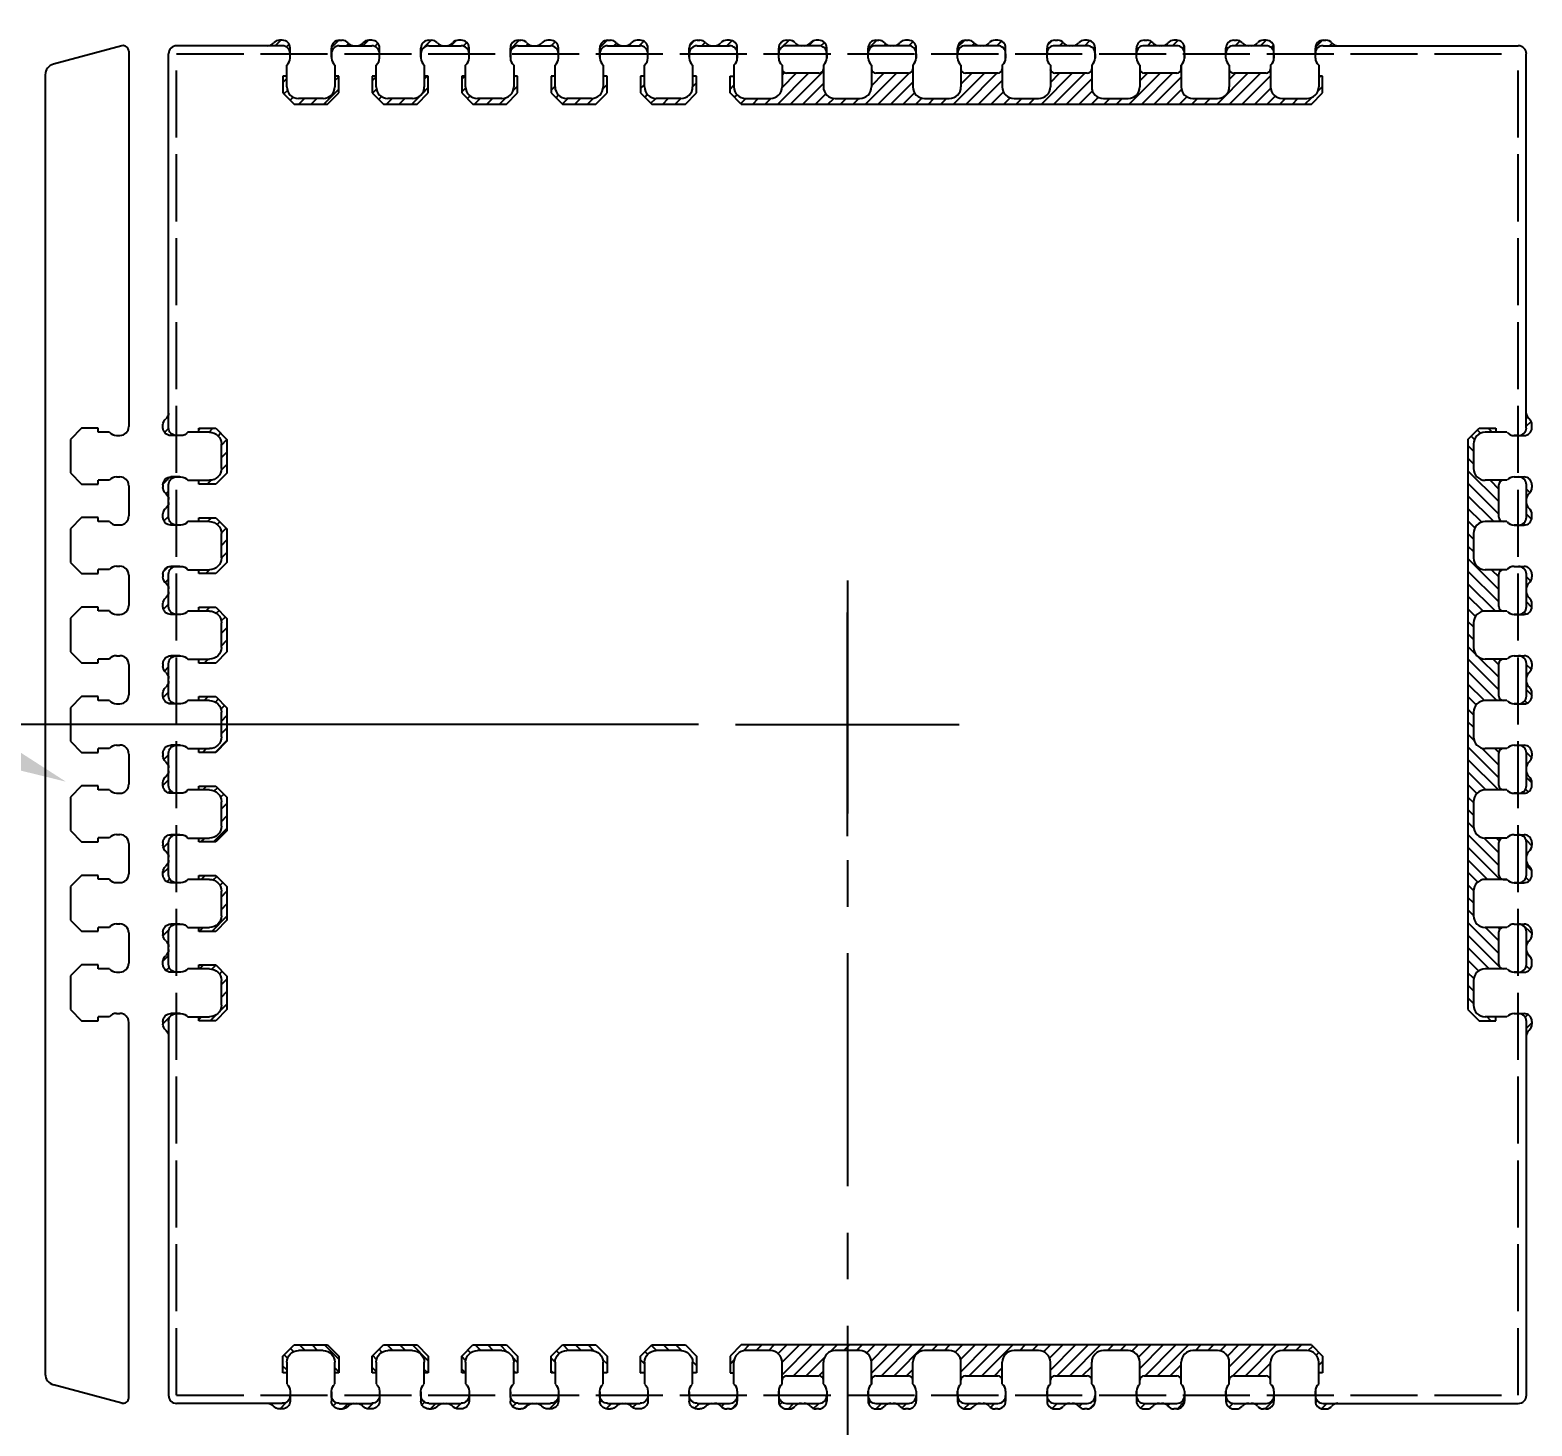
# Model space of a CAD drawing. Extents: x 398 to 764, y 536 to 780.
# Drawn here: x 620.15 to 660.45, y 575.88 to 613.35 of the extents above; entities that cross this region are included whole.
import ezdxf

# ---------------------------------------------------------------- set-up
doc = ezdxf.new("R2010")
doc.units = 0
doc.linetypes.add('AM_ISO02W050', pattern=[7.5, 6, -1.5])
doc.linetypes.add('AXES', pattern=[2, 1.25, -0.25, 0.25, -0.25])
doc.layers.add('AXIS', color=4, linetype='AXES', lineweight=25)
doc.layers.add('DIMENSIONS', color=3, linetype='Continuous', lineweight=25)
for name, color, linetype in [('bottom etching', 64, 'Continuous'), ('bottom leadframe', 7, 'Continuous'), ('leadframe', 7, 'Continuous'), ('Outline', 6, 'AM_ISO02W050'), ('top leadframe', 5, 'Continuous')]:
    doc.layers.add(name, color=color, linetype=linetype)
doc.styles.get("Standard").update_dxf_attribs({"font": 'ISOCP.SHX', "bigfont": 'bigfont.shx'})
doc.dimstyles.new('ST standard$0', dxfattribs={"dimtxt": 2.5, "dimasz": 2, "dimexe": 1, "dimexo": 1, "dimgap": 1, "dimtad": 1, "dimdec": 3, "dimdsep": 46, "dimtxsty": 'STANDARD', "dimcen": 0, "dimclrd": 3, "dimclre": 3, "dimclrt": 1, "dimadec": 0, "dimazin": 2, "dimtol": 1, "dimtp": 0.1, "dimtm": 0.1, "dimtfac": 0.8, "dimtdec": 3, "dimtmove": 0, "dimatfit": 3, "dimfxl": 1, "dimtolj": 2, "dimlwd": -1, "dimlwe": -1, "dimarcsym": 1})
pattern_1 = [(45, (31.19803, -19.82155), (-0.0561266, 0.0561266), [])]
pattern_2 = [(0, (33.5826, -10.5325), (0, 6.985), [5.08, -1.905]), (90, (33.5826, -10.5325), (-6.985, 4e-16), [5.08, -1.905])]
pattern_3 = [(45, (33.58265, -10.53248), (-0.0561266, 0.0561266), [])]
pattern_4 = [(45, (33.58265, -10.53248), (-0.05837166, 0.05837166), [])]

# ---------------------------------------------------------------- blocks, each defined once
blk = doc.blocks.new('*D81')
at = {"layer": 'bottom etching', "color": 3, "linetype": 'ByBlock', "ltscale": 50, "transparency": 16777216}
for p, q in [((638.087, 632.21), (582.562, 632.21)), ((583.562, 630.21), (583.562, 596.71)), ((638.087, 594.71), (582.562, 594.71))]:
    blk.add_line(p, q, dxfattribs=at)
at = {"layer": 'bottom etching', "color": 3, "ltscale": 50, "transparency": 16777216}
for points in [[(583.229, 630.21), (583.895, 630.21), (583.562, 632.21)], [(583.229, 596.71), (583.895, 596.71), (583.562, 594.71)]]:
    blk.add_solid(points, dxfattribs=at)
at = {"layer": 'Defpoints', "color": 0, "ltscale": 50, "transparency": 16777216}
for p in [(639.087, 632.21), (583.562, 594.71), (639.087, 594.71)]:
    blk.add_point(p, dxfattribs=at)
at = {"layer": 'bottom etching', "color": 1, "ltscale": 50, "transparency": 16777216, "insert": (581.312, 613.46), "char_height": 2.5, "attachment_point": 5, "rotation": 90}
blk.add_mtext('\\A2;12.5{\\H2;±0.025}', dxfattribs=at)
blk = doc.blocks.new('12x12 outline')
at = {"layer": 'AXIS', "ltscale": 50}
for p, q in [((0, -1.052), (0, 0.948)), ((-1, -0.052), (1, -0.052))]:
    blk.add_line(p, q, dxfattribs=at)
at = {"layer": 'Outline', "ltscale": 0.1}
for p, q in [((-6, -6.052), (-6, 5.948)), ((-6, 5.948), (6, 5.948)), ((6, -6.052), (6, 5.948)), ((-6, -6.052), (6, -6.052))]:
    blk.add_line(p, q, dxfattribs=at)
at = {"layer": 'top leadframe', "ltscale": 50}
blk.add_line((0, -0.052), (0, -0.052), dxfattribs=at)
blk = doc.blocks.new('external Lead bottom')
at = {"layer": 'bottom leadframe', "ltscale": 50}
for p, q in [((-0.185, 0.412), (-0.185, 0.443)), ((0.185, 0.412), (0.185, 0.443)), ((-0.215, 0.35), (-0.215, 0.25)), ((0.215, 0.35), (0.215, 0.25)), ((-0.215, 0.25), (-0.25, 0.25)), ((-0.25, 0.25), (-0.25, 0.1)), ((0.25, 0.25), (0.215, 0.25)), ((0.25, 0.1), (0.25, 0.25)), ((-0.25, 0.1), (-0.15, 0)), ((-0.15, 0), (0.15, 0)), ((0.15, 0), (0.25, 0.1))]:
    blk.add_line(p, q, dxfattribs=at)
for centre, start, end in [((-0.265, 0.443), 0, 90), ((-0.265, 0.412), 308.6822, 0), ((0.265, 0.443), 90, 180), ((0.265, 0.412), 180, 231.3178)]:
    blk.add_arc(centre, 0.08, start, end, dxfattribs=at)
blk = doc.blocks.new('*U104')
at = {"layer": 'leadframe', "ltscale": 50, "rotation": 270}
blk.add_blockref('external Lead bottom', (-0.2615, 0), dxfattribs=at)
blk = doc.blocks.new('*U105')
at = {"layer": 'leadframe', "color": 0, "linetype": 'ByBlock', "lineweight": -2, "transparency": 16777216}
for p in [(0, 0), (0, -0.8), (0, -1.6), (0, -2.4), (0, -3.2), (0, -4), (0, -4.8)]:
    blk.add_blockref('*U104', p, dxfattribs=at)
blk = doc.blocks.new('leads external vertical bottom')
at = {"layer": 'bottom leadframe'}
for p, q in [((0.685, 6.071), (0.074, 5.907)), ((0.685, -6.071), (0.074, -5.907))]:
    blk.add_line(p, q, dxfattribs=at)
at = {"layer": 'bottom leadframe', "ltscale": 50}
for p, q in [((0.747, 6.023), (0.747, 2.665)), ((0, 5.811), (0, -5.811)), ((0.747, 2.135), (0.747, 1.865)), ((0.747, 1.335), (0.747, 1.065)), ((0.747, 0.535), (0.747, 0.265)), ((0.747, -0.265), (0.747, -0.535)), ((0.747, -1.065), (0.747, -1.335)), ((0.747, -1.865), (0.747, -2.135)), ((0.747, -6.023), (0.747, -2.665))]:
    blk.add_line(p, q, dxfattribs=at)
at = {"layer": 'bottom leadframe'}
for centre, radius, start, end in [((0.697, 6.023), 0.05, 0, 105), ((0.1, 5.811), 0.1, 105, 180), ((0.1, -5.811), 0.1, 180, 255), ((0.697, -6.023), 0.05, 255, 360)]:
    blk.add_arc(centre, radius, start, end, dxfattribs=at)
at = {"layer": 'leadframe'}
blk.add_blockref('*U105', (0.486, 2.4), dxfattribs=at)
blk = doc.blocks.new('lead bottom new left')
at = {"layer": 'bottom leadframe'}
for p, q in [((0.522, 0.255), (0.522, 0.28)), ((0.37, 0.185), (0.452, 0.185)), ((0.37, -0.185), (0.452, -0.185)), ((0.522, -0.255), (0.522, -0.28))]:
    blk.add_line(p, q, dxfattribs=at)
at = {"layer": 'bottom leadframe', "ltscale": 50}
for p, q in [((0.105, 0.215), (0.299, 0.215)), ((0.362, 0.185), (0.4, 0.185)), ((0, -0.11), (0, 0.11)), ((0.299, -0.215), (0.105, -0.215)), ((0.4, -0.185), (0.362, -0.185))]:
    blk.add_line(p, q, dxfattribs=at)
for centre, radius, start, end in [((0.542, 0.387), 0.07, 180, 229.9948), ((0.105, 0.11), 0.105, 90, 180), ((0.362, 0.265), 0.08, 218.6822, 270), ((0.402, 0.255), 0.07, 270, 0), ((0.105, -0.11), 0.105, 180, 270), ((0.362, -0.265), 0.08, 90, 141.3178), ((0.402, -0.255), 0.07, 0, 90), ((0.542, -0.387), 0.07, 130.0052, 180)]:
    blk.add_arc(centre, radius, start, end, dxfattribs=at)
at = {"layer": 'bottom leadframe'}
for centre, start, end in [((0.452, 0.28), 0, 49.9948), ((0.452, 0.255), 270, 0), ((0.452, -0.255), 0, 90), ((0.452, -0.28), 310.0052, 0)]:
    blk.add_arc(centre, 0.07, start, end, dxfattribs=at)
blk = doc.blocks.new('Lead bottom leadframe')
at = {"layer": 'bottom etching', "ltscale": 50}
h = blk.add_hatch(dxfattribs=at)
h.set_pattern_fill('ANSI31', color=256, scale=0.025)
h.set_pattern_definition([(45, (1191.91155, 12.07104), (-0.056126601, 0.056126601), [])])
h.paths.add_polyline_path([(0, 0.15), (-0.1, 0.25), (-0.25, 0.25), (-0.25, 0.215), (-0.155, 0.215, -0.414214), (-0.05, 0.11), (-0.05, -0.11, -0.414214), (-0.155, -0.215), (-0.25, -0.215), (-0.25, -0.25), (-0.1, -0.25), (0, -0.15)])
at = {"layer": 'top leadframe', "ltscale": 50}
for p, q in [((-0.25, 0.215), (-0.25, 0.25)), ((-0.25, 0.25), (-0.1, 0.25)), ((-0.1, 0.25), (0, 0.15)), ((0, 0.15), (0, -0.15)), ((-0.25, -0.25), (-0.25, -0.215)), ((-0.1, -0.25), (-0.25, -0.25)), ((0, -0.15), (-0.1, -0.25))]:
    blk.add_line(p, q, dxfattribs=at)
at = {"layer": 'bottom etching', "ltscale": 50, "xscale": -1}
blk.add_blockref('lead bottom new left', (-0.05, 0), dxfattribs=at)
blk = doc.blocks.new('lead bottom new')
at = {"layer": 'bottom leadframe'}
for p, q in [((-0.522, 0.255), (-0.522, 0.28)), ((-0.37, 0.185), (-0.452, 0.185)), ((-0.522, -0.255), (-0.522, -0.28)), ((-0.37, -0.185), (-0.452, -0.185))]:
    blk.add_line(p, q, dxfattribs=at)
at = {"layer": 'bottom leadframe', "ltscale": 50}
for p, q in [((-0.362, 0.185), (-0.392, 0.185)), ((-0.299, 0.215), (-0.105, 0.215)), ((0, -0.11), (0, 0.11)), ((-0.4, -0.185), (-0.362, -0.185)), ((-0.362, -0.185), (-0.392, -0.185)), ((-0.299, -0.215), (-0.105, -0.215))]:
    blk.add_line(p, q, dxfattribs=at)
at = {"layer": 'bottom leadframe'}
for centre, start, end in [((-0.452, 0.28), 130.0052, 180), ((-0.452, 0.255), 180, 270), ((-0.452, -0.255), 90, 180), ((-0.452, -0.28), 180, 229.9948)]:
    blk.add_arc(centre, 0.07, start, end, dxfattribs=at)
at = {"layer": 'bottom leadframe', "ltscale": 50}
for centre, radius, start, end in [((-0.542, 0.387), 0.07, 310.0052, 0), ((-0.403, 0.255), 0.07, 180, 270), ((-0.362, 0.265), 0.08, 270, 321.3178), ((-0.105, 0.11), 0.105, 0, 90), ((-0.105, -0.11), 0.105, 270, 0), ((-0.403, -0.255), 0.07, 90, 180), ((-0.362, -0.265), 0.08, 38.6822, 90), ((-0.542, -0.387), 0.07, 0, 49.9948)]:
    blk.add_arc(centre, radius, start, end, dxfattribs=at)
blk = doc.blocks.new('power bar bottom leadframe')
at = {"layer": 'bottom etching', "ltscale": 50}
h = blk.add_hatch(dxfattribs=at)
h.set_pattern_fill('ANSI31', color=256, scale=0.025)
h.set_pattern_definition([(45, (31.98265, -4.98248), (-0.0561266, 0.0561266), [])])
h.paths.add_polyline_path([(-0.91, -0.05), (-0.69, -0.05, -0.414214), (-0.585, -0.155), (-0.585, -0.316, -0.414214), (-0.545, -0.276), (-0.255, -0.276, -0.414214), (-0.215, -0.316), (-0.215, -0.155, -0.414214), (-0.11, -0.05), (0.11, -0.05, -0.414214), (0.215, -0.155), (0.215, -0.316, -0.414214), (0.255, -0.276), (0.545, -0.276, -0.414214), (0.585, -0.316), (0.585, -0.155, -0.414214), (0.69, -0.05), (0.91, -0.05, -0.414214), (1.015, -0.155), (1.015, -0.316, -0.414214), (1.055, -0.276), (1.345, -0.276, -0.414214), (1.385, -0.316), (1.385, -0.155, -0.414214), (1.49, -0.05), (1.71, -0.05, -0.414214), (1.815, -0.155), (1.815, -0.316, -0.414214), (1.855, -0.276), (2.145, -0.276, -0.414214), (2.185, -0.316), (2.185, -0.155, -0.414214), (2.29, -0.05), (2.51, -0.05, -0.414214), (2.615, -0.155), (2.615, -0.25), (2.65, -0.25), (2.65, -0.1), (2.55, 0), (-2.55, 0), (-2.65, -0.1), (-2.65, -0.25), (-2.615, -0.25), (-2.615, -0.155, -0.414214), (-2.51, -0.05), (-2.29, -0.05, -0.414214), (-2.185, -0.155), (-2.185, -0.316, -0.414214), (-2.145, -0.276), (-1.855, -0.276, -0.414214), (-1.815, -0.316), (-1.815, -0.155, -0.414214), (-1.71, -0.05), (-1.49, -0.05, -0.414214), (-1.385, -0.155), (-1.385, -0.316, -0.414214), (-1.345, -0.276), (-1.055, -0.276, -0.414214), (-1.015, -0.316), (-1.015, -0.155, -0.414214)])
h = blk.add_hatch(dxfattribs=at)
h.set_pattern_fill('ANSI31', color=256, scale=0.025)
h.set_pattern_definition(pattern_1)
h.paths.add_polyline_path([(-2.013, -0.523), (-2.145, -0.523, -0.414214), (-2.215, -0.453), (-2.215, -0.503, 0.414214), (-2.145, -0.573), (-2.12, -0.573, 0.221671), (-2.066, -0.548, -0.221671)])
h = blk.add_hatch(dxfattribs=at)
h.set_pattern_fill('ANSI31', color=256, scale=0.025)
h.set_pattern_definition(pattern_1)
h.paths.add_polyline_path([(-1.785, -0.503), (-1.785, -0.453, -0.414214), (-1.855, -0.523), (-1.987, -0.523, -0.221671), (-1.934, -0.548, 0.221671), (-1.88, -0.573), (-1.855, -0.573, 0.414214)])
h = blk.add_hatch(dxfattribs=at)
h.set_pattern_fill('ANSI31', color=256, scale=0.025)
h.set_pattern_definition(pattern_1)
h.paths.add_polyline_path([(-1.266, -0.548, -0.221671), (-1.213, -0.523), (-1.345, -0.523, -0.414214), (-1.415, -0.453), (-1.415, -0.503, 0.414214), (-1.345, -0.573), (-1.32, -0.573, 0.221671)])
h = blk.add_hatch(dxfattribs=at)
h.set_pattern_fill('ANSI31', color=256, scale=0.025)
h.set_pattern_definition(pattern_1)
h.paths.add_polyline_path([(-0.985, -0.503), (-0.985, -0.453, -0.414214), (-1.055, -0.523), (-1.187, -0.523, -0.221671), (-1.134, -0.548, 0.221671), (-1.08, -0.573), (-1.055, -0.573, 0.414214)])
h = blk.add_hatch(dxfattribs=at)
h.set_pattern_fill('ANSI31', color=256, scale=0.025)
h.set_pattern_definition(pattern_1)
h.paths.add_polyline_path([(-0.466, -0.548, -0.221671), (-0.413, -0.523), (-0.545, -0.523, -0.414214), (-0.615, -0.453), (-0.615, -0.503, 0.414214), (-0.545, -0.573), (-0.52, -0.573, 0.221671)])
h = blk.add_hatch(dxfattribs=at)
h.set_pattern_fill('ANSI31', color=256, scale=0.025)
h.set_pattern_definition(pattern_1)
h.paths.add_polyline_path([(-0.185, -0.503), (-0.185, -0.453, -0.414214), (-0.255, -0.523), (-0.387, -0.523, -0.221671), (-0.334, -0.548, 0.221671), (-0.28, -0.573), (-0.255, -0.573, 0.414214)])
h = blk.add_hatch(dxfattribs=at)
h.set_pattern_fill('ANSI31', color=256, scale=0.025)
h.set_pattern_definition(pattern_1)
h.paths.add_polyline_path([(0.334, -0.548, -0.221671), (0.387, -0.523), (0.255, -0.523, -0.414214), (0.185, -0.453), (0.185, -0.503, 0.414214), (0.255, -0.573), (0.28, -0.573, 0.221671)])
h = blk.add_hatch(dxfattribs=at)
h.set_pattern_fill('ANSI31', color=256, scale=0.025)
h.set_pattern_definition(pattern_1)
h.paths.add_polyline_path([(0.615, -0.503), (0.615, -0.453, -0.414214), (0.545, -0.523), (0.413, -0.523, -0.221671), (0.466, -0.548, 0.221671), (0.52, -0.573), (0.545, -0.573, 0.414214)])
h = blk.add_hatch(dxfattribs=at)
h.set_pattern_fill('ANSI31', color=256, scale=0.025)
h.set_pattern_definition(pattern_1)
h.paths.add_polyline_path([(1.134, -0.548, -0.221671), (1.187, -0.523), (1.055, -0.523, -0.414214), (0.985, -0.453), (0.985, -0.503, 0.414214), (1.055, -0.573), (1.08, -0.573, 0.221671)])
h = blk.add_hatch(dxfattribs=at)
h.set_pattern_fill('ANSI31', color=256, scale=0.025)
h.set_pattern_definition(pattern_1)
h.paths.add_polyline_path([(1.415, -0.503), (1.415, -0.453, -0.414214), (1.345, -0.523), (1.213, -0.523, -0.221671), (1.266, -0.548, 0.221671), (1.32, -0.573), (1.345, -0.573, 0.414214)])
h = blk.add_hatch(dxfattribs=at)
h.set_pattern_fill('ANSI31', color=256, scale=0.025)
h.set_pattern_definition(pattern_1)
h.paths.add_polyline_path([(1.934, -0.548, -0.221671), (1.987, -0.523), (1.855, -0.523, -0.414214), (1.785, -0.453), (1.785, -0.503, 0.414214), (1.855, -0.573), (1.88, -0.573, 0.221671)])
h = blk.add_hatch(dxfattribs=at)
h.set_pattern_fill('ANSI31', color=256, scale=0.025)
h.set_pattern_definition(pattern_1)
h.paths.add_polyline_path([(2.215, -0.503), (2.215, -0.453, -0.414214), (2.145, -0.523), (2.013, -0.523, -0.221671), (2.066, -0.548, 0.221671), (2.12, -0.573), (2.145, -0.573, 0.414214)])
at = {"layer": 'bottom leadframe', "ltscale": 50}
for p, q in [((-2.65, -0.25), (-2.615, -0.25)), ((-2.65, -0.25), (-2.615, -0.25)), ((2.65, -0.25), (2.615, -0.25)), ((-1.385, -0.316), (-1.385, -0.35)), ((-2.585, -0.412, 0), (-2.585, -0.443, 0))]:
    blk.add_line(p, q, dxfattribs=at)
at = {"layer": 'leadframe', "ltscale": 50}
for p, q in [((-2.145, -0.523), (-1.855, -0.523)), ((-1.345, -0.523), (-1.055, -0.523)), ((-0.545, -0.523), (-0.255, -0.523)), ((0.255, -0.523), (0.545, -0.523)), ((1.055, -0.523), (1.345, -0.523)), ((1.855, -0.523), (2.145, -0.523))]:
    blk.add_line(p, q, dxfattribs=at)
at = {"layer": 'top leadframe', "ltscale": 50}
for p, q in [((-2.55, 0), (-2.65, -0.1)), ((2.55, 0), (-2.55, 0)), ((2.55, 0), (2.65, -0.1)), ((-2.65, -0.1), (-2.65, -0.25)), ((2.65, -0.1), (2.65, -0.25)), ((-2.65, -0.25), (-2.615, -0.25)), ((2.65, -0.25), (2.615, -0.25)), ((-2.145, -0.276), (-1.855, -0.276)), ((-1.345, -0.276), (-1.055, -0.276)), ((-0.545, -0.276), (-0.255, -0.276)), ((0.255, -0.276), (0.545, -0.276)), ((1.055, -0.276), (1.345, -0.276)), ((1.855, -0.276), (2.145, -0.276))]:
    blk.add_line(p, q, dxfattribs=at)
for centre, start, end in [((-2.145, -0.316), 90, 180), ((-1.855, -0.316), 0, 90), ((-1.345, -0.316), 90, 180), ((-1.055, -0.316), 0, 90), ((-0.545, -0.316), 90, 180), ((-0.255, -0.316), 0, 90), ((0.255, -0.316), 90, 180), ((0.545, -0.316), 0, 90), ((1.055, -0.316), 90, 180), ((1.345, -0.316), 0, 90), ((1.855, -0.316), 90, 180), ((2.145, -0.316), 0, 90)]:
    blk.add_arc(centre, 0.04, start, end, dxfattribs=at)
at = {"layer": 'leadframe', "ltscale": 50, "rotation": 90}
for p in [(-2.4, -0.05), (-1.6, -0.05), (-0.8, -0.05), (0, -0.05), (0.8, -0.05), (1.6, -0.05), (2.4, -0.05)]:
    blk.add_blockref('lead bottom new', p, dxfattribs=at)
blk = doc.blocks.new('bottom leadframe')
at = {"layer": 'bottom etching', "ltscale": 50}
h = blk.add_hatch(dxfattribs=at)
h.set_pattern_fill('ANSI31', color=256, scale=0.025)
h.set_pattern_definition(pattern_3)
h.paths.add_polyline_path([(-5.055, 6.122), (-5.08, 6.122, 0.221671), (-5.134, 6.097, -0.221671), (-5.187, 6.072), (-5.055, 6.072, -0.414214), (-4.985, 6.003), (-4.985, 6.052, 0.414214)])
h = blk.add_hatch(dxfattribs=at)
h.set_pattern_fill('ANSI31', color=256, scale=0.025)
h.set_pattern_definition(pattern_3)
h.paths.add_polyline_path([(-4.255, 6.122), (-4.28, 6.122, 0.221671), (-4.334, 6.097, -0.221671), (-4.387, 6.072), (-4.255, 6.072, -0.414214), (-4.185, 6.003), (-4.185, 6.052, 0.414214)])
h = blk.add_hatch(dxfattribs=at)
h.set_pattern_fill('ANSI31', color=256, scale=0.025)
h.set_pattern_definition(pattern_3)
h.paths.add_polyline_path([(-3.666, 6.097, 0.221671), (-3.72, 6.122), (-3.745, 6.122, 0.414214), (-3.815, 6.052), (-3.815, 6.003, -0.414214), (-3.745, 6.072), (-3.613, 6.072, -0.221671)])
h = blk.add_hatch(dxfattribs=at)
h.set_pattern_fill('ANSI31', color=256, scale=0.025)
h.set_pattern_definition(pattern_3)
h.paths.add_polyline_path([(-3.455, 6.122), (-3.48, 6.122, 0.221671), (-3.534, 6.097, -0.221671), (-3.587, 6.072), (-3.455, 6.072, -0.414214), (-3.385, 6.003), (-3.385, 6.052, 0.414214)])
h = blk.add_hatch(dxfattribs=at)
h.set_pattern_fill('ANSI31', color=256, scale=0.025)
h.set_pattern_definition(pattern_3)
h.paths.add_polyline_path([(-2.866, 6.097, 0.221671), (-2.92, 6.122), (-2.945, 6.122, 0.414214), (-3.015, 6.052), (-3.015, 6.003, -0.414214), (-2.945, 6.072), (-2.813, 6.072, -0.221671)])
h = blk.add_hatch(dxfattribs=at)
h.set_pattern_fill('ANSI31', color=256, scale=0.025)
h.set_pattern_definition(pattern_3)
h.paths.add_polyline_path([(-2.655, 6.122), (-2.68, 6.122, 0.221671), (-2.734, 6.097, -0.221671), (-2.787, 6.072), (-2.655, 6.072, -0.414214), (-2.585, 6.003), (-2.585, 6.052, 0.414214)])
h = blk.add_hatch(dxfattribs=at)
h.set_pattern_fill('ANSI31', color=256, scale=0.025)
h.set_pattern_definition(pattern_3)
h.paths.add_polyline_path([(-2.12, 6.122), (-2.145, 6.122, 0.414214), (-2.215, 6.052), (-2.215, 6.003, -0.414214), (-2.145, 6.072), (-2.013, 6.072, -0.221671), (-2.066, 6.097, 0.221671)])
h = blk.add_hatch(dxfattribs=at)
h.set_pattern_fill('ANSI31', color=256, scale=0.025)
h.set_pattern_definition(pattern_3)
h.paths.add_polyline_path([(-1.855, 6.122), (-1.88, 6.122, 0.221671), (-1.934, 6.097, -0.221671), (-1.987, 6.072), (-1.855, 6.072, -0.414214), (-1.785, 6.003), (-1.785, 6.052, 0.414214)])
h = blk.add_hatch(dxfattribs=at)
h.set_pattern_fill('ANSI31', color=256, scale=0.025)
h.set_pattern_definition(pattern_3)
h.paths.add_polyline_path([(-1.266, 6.097, 0.221671), (-1.32, 6.122), (-1.345, 6.122, 0.414214), (-1.415, 6.052), (-1.415, 6.003, -0.414214), (-1.345, 6.072), (-1.213, 6.072, -0.221671)])
h = blk.add_hatch(dxfattribs=at)
h.set_pattern_fill('ANSI31', color=256, scale=0.025)
h.set_pattern_definition(pattern_3)
h.paths.add_polyline_path([(-1.055, 6.122), (-1.08, 6.122, 0.221671), (-1.134, 6.097, -0.221671), (-1.187, 6.072), (-1.055, 6.072, -0.414214), (-0.985, 6.003), (-0.985, 6.052, 0.414214)])
h = blk.add_hatch(dxfattribs=at)
h.set_pattern_fill('ANSI31', color=256, scale=0.025)
h.set_pattern_definition(pattern_3)
h.paths.add_polyline_path([(4.28, 6.122), (4.255, 6.122, 0.414214), (4.185, 6.052), (4.185, 6.003, -0.414214), (4.255, 6.072), (4.387, 6.072, -0.221671), (4.334, 6.097, 0.221671)])
h = blk.add_hatch(dxfattribs=at)
h.set_pattern_fill('ANSI31', color=256, scale=0.025)
h.set_pattern_definition(pattern_3)
h.paths.add_polyline_path([(-6.073, 2.787, -0.221671), (-6.098, 2.734, 0.221671), (-6.123, 2.68), (-6.123, 2.655, 0.414214), (-6.053, 2.585), (-6.003, 2.585, -0.414214), (-6.073, 2.655)])
h = blk.add_hatch(dxfattribs=at)
h.set_pattern_fill('ANSI31', color=256, scale=0.025)
h.set_pattern_definition(pattern_3)
h.paths.add_polyline_path([(6.122, 2.68, 0.221671), (6.097, 2.734, -0.221671), (6.072, 2.787), (6.072, 2.655, -0.414214), (6.003, 2.585), (6.052, 2.585, 0.414214), (6.122, 2.655)])
h = blk.add_hatch(dxfattribs=at)
h.set_pattern_fill('ANSI31', color=256, scale=0.025)
h.set_pattern_definition(pattern_3)
h.paths.add_polyline_path([(-6.003, 2.215), (-6.053, 2.215, 0.414214), (-6.123, 2.145), (-6.123, 2.12, 0.221671), (-6.098, 2.066, -0.221671), (-6.073, 2.013), (-6.073, 2.145, -0.414214)])
h = blk.add_hatch(dxfattribs=at)
h.set_pattern_fill('ANSI31', color=256, scale=0.025)
h.set_pattern_definition(pattern_3)
h.paths.add_polyline_path([(-6.073, 1.987, -0.221671), (-6.098, 1.934, 0.221671), (-6.123, 1.88), (-6.123, 1.855, 0.414214), (-6.053, 1.785), (-6.003, 1.785, -0.414214), (-6.073, 1.855)])
h = blk.add_hatch(dxfattribs=at)
h.set_pattern_fill('ANSI31', color=256, scale=0.025)
h.set_pattern_definition(pattern_3)
h.paths.add_polyline_path([(-6.073, 1.345, -0.414214), (-6.003, 1.415), (-6.053, 1.415, 0.414214), (-6.123, 1.345), (-6.123, 1.32, 0.221671), (-6.098, 1.266, -0.221671), (-6.073, 1.213)])
h = blk.add_hatch(dxfattribs=at)
h.set_pattern_fill('ANSI31', color=256, scale=0.025)
h.set_pattern_definition(pattern_3)
h.paths.add_polyline_path([(-6.073, 1.187, -0.221671), (-6.098, 1.134, 0.221671), (-6.123, 1.08), (-6.123, 1.055, 0.414214), (-6.053, 0.985), (-6.003, 0.985, -0.414214), (-6.073, 1.055)])
h = blk.add_hatch(dxfattribs=at)
h.set_pattern_fill('ANSI31', color=256, scale=0.025)
h.set_pattern_definition(pattern_3)
h.paths.add_polyline_path([(-6.073, 0.545, -0.414214), (-6.003, 0.615), (-6.053, 0.615, 0.414214), (-6.123, 0.545), (-6.123, 0.52, 0.221671), (-6.098, 0.466, -0.221671), (-6.073, 0.413)])
h = blk.add_hatch(dxfattribs=at)
h.set_pattern_fill('ANSI31', color=256, scale=0.025)
h.set_pattern_definition(pattern_3)
h.paths.add_polyline_path([(-6.073, 0.387, -0.221671), (-6.098, 0.334, 0.221671), (-6.123, 0.28), (-6.123, 0.255, 0.414214), (-6.053, 0.185), (-6.003, 0.185, -0.414214), (-6.073, 0.255)])
h = blk.add_hatch(dxfattribs=at)
h.set_pattern_fill('ANSI31', color=256, scale=0.025)
h.set_pattern_definition(pattern_3)
h.paths.add_polyline_path([(-6.073, -0.255, -0.414214), (-6.003, -0.185), (-6.053, -0.185, 0.414214), (-6.123, -0.255), (-6.123, -0.28, 0.221671), (-6.098, -0.334, -0.221671), (-6.073, -0.387)])
h = blk.add_hatch(dxfattribs=at)
h.set_pattern_fill('ANSI31', color=256, scale=0.025)
h.set_pattern_definition(pattern_3)
h.paths.add_polyline_path([(-6.073, -0.545), (-6.073, -0.413, -0.221671), (-6.098, -0.466, 0.221671), (-6.123, -0.52), (-6.123, -0.545, 0.414214), (-6.053, -0.615), (-6.003, -0.615, -0.414214)])
h = blk.add_hatch(dxfattribs=at)
h.set_pattern_fill('ANSI31', color=256, scale=0.025)
h.set_pattern_definition(pattern_3)
h.paths.add_polyline_path([(-6.003, -0.985), (-6.053, -0.985, 0.414214), (-6.123, -1.055), (-6.123, -1.08, 0.221671), (-6.098, -1.134, -0.221671), (-6.073, -1.187), (-6.073, -1.055, -0.414214)])
h = blk.add_hatch(dxfattribs=at)
h.set_pattern_fill('ANSI31', color=256, scale=0.025)
h.set_pattern_definition(pattern_3)
h.paths.add_polyline_path([(-6.073, -1.345), (-6.073, -1.213, -0.221671), (-6.098, -1.266, 0.221671), (-6.123, -1.32), (-6.123, -1.345, 0.414214), (-6.053, -1.415), (-6.003, -1.415, -0.414214)])
h = blk.add_hatch(dxfattribs=at)
h.set_pattern_fill('ANSI31', color=256, scale=0.025)
h.set_pattern_definition(pattern_3)
h.paths.add_polyline_path([(-6.003, -1.785), (-6.053, -1.785, 0.414214), (-6.123, -1.855), (-6.123, -1.88, 0.221671), (-6.098, -1.934, -0.221671), (-6.073, -1.987), (-6.073, -1.855, -0.414214)])
h = blk.add_hatch(dxfattribs=at)
h.set_pattern_fill('ANSI31', color=256, scale=0.025)
h.set_pattern_definition(pattern_3)
h.paths.add_polyline_path([(-6.073, -2.145), (-6.073, -2.013, -0.221671), (-6.098, -2.066, 0.221671), (-6.123, -2.12), (-6.123, -2.145, 0.414214), (-6.053, -2.215), (-6.003, -2.215, -0.414214)])
h = blk.add_hatch(dxfattribs=at)
h.set_pattern_fill('ANSI31', color=256, scale=0.025)
h.set_pattern_definition(pattern_3)
h.paths.add_polyline_path([(-6.003, -2.585), (-6.053, -2.585, 0.414214), (-6.123, -2.655), (-6.123, -2.68, 0.221671), (-6.098, -2.734, -0.221671), (-6.073, -2.787), (-6.073, -2.655, -0.414214)])
h = blk.add_hatch(dxfattribs=at)
h.set_pattern_fill('ANSI31', color=256, scale=0.025)
h.set_pattern_definition(pattern_3)
h.paths.add_polyline_path([(6.122, -2.655, 0.414214), (6.052, -2.585), (6.003, -2.585, -0.414214), (6.072, -2.655), (6.072, -2.787, -0.221671), (6.097, -2.734, 0.221671), (6.122, -2.68)])
h = blk.add_hatch(dxfattribs=at)
h.set_pattern_fill('ANSI31', color=256, scale=0.025)
h.set_pattern_definition(pattern_3)
h.paths.add_polyline_path([(-4.985, -6.053), (-4.985, -6.003, -0.414214), (-5.055, -6.073), (-5.187, -6.073, -0.221671), (-5.134, -6.098, 0.221671), (-5.08, -6.123), (-5.055, -6.123, 0.414214)])
h = blk.add_hatch(dxfattribs=at)
h.set_pattern_fill('ANSI31', color=256, scale=0.025)
h.set_pattern_definition(pattern_3)
h.paths.add_polyline_path([(-4.413, -6.073), (-4.545, -6.073, -0.414214), (-4.615, -6.003), (-4.615, -6.053, 0.414214), (-4.545, -6.123), (-4.52, -6.123, 0.221671), (-4.466, -6.098, -0.221671)])
h = blk.add_hatch(dxfattribs=at)
h.set_pattern_fill('ANSI31', color=256, scale=0.025)
h.set_pattern_definition(pattern_3)
h.paths.add_polyline_path([(-4.185, -6.053), (-4.185, -6.003, -0.414214), (-4.255, -6.073), (-4.387, -6.073, -0.221671), (-4.334, -6.098, 0.221671), (-4.28, -6.123), (-4.255, -6.123, 0.414214)])
h = blk.add_hatch(dxfattribs=at)
h.set_pattern_fill('ANSI31', color=256, scale=0.025)
h.set_pattern_definition(pattern_3)
h.paths.add_polyline_path([(-3.666, -6.098, -0.221671), (-3.613, -6.073), (-3.745, -6.073, -0.414214), (-3.815, -6.003), (-3.815, -6.053, 0.414214), (-3.745, -6.123), (-3.72, -6.123, 0.221671)])
h = blk.add_hatch(dxfattribs=at)
h.set_pattern_fill('ANSI31', color=256, scale=0.025)
h.set_pattern_definition(pattern_3)
h.paths.add_polyline_path([(-3.385, -6.053), (-3.385, -6.003, -0.414214), (-3.455, -6.073), (-3.587, -6.073, -0.221671), (-3.534, -6.098, 0.221671), (-3.48, -6.123), (-3.455, -6.123, 0.414214)])
h = blk.add_hatch(dxfattribs=at)
h.set_pattern_fill('ANSI31', color=256, scale=0.025)
h.set_pattern_definition(pattern_3)
h.paths.add_polyline_path([(-2.013, -6.073), (-2.145, -6.073, -0.414214), (-2.215, -6.003), (-2.215, -6.053, 0.414214), (-2.145, -6.123), (-2.12, -6.123, 0.221671), (-2.066, -6.098, -0.221671)])
h = blk.add_hatch(dxfattribs=at)
h.set_pattern_fill('ANSI31', color=256, scale=0.025)
h.set_pattern_definition(pattern_3)
h.paths.add_polyline_path([(-1.785, -6.053), (-1.785, -6.003, -0.414214), (-1.855, -6.073), (-1.987, -6.073, -0.221671), (-1.934, -6.098, 0.221671), (-1.88, -6.123), (-1.855, -6.123, 0.414214)])
h = blk.add_hatch(dxfattribs=at)
h.set_pattern_fill('ANSI31', color=256, scale=0.025)
h.set_pattern_definition(pattern_3)
h.paths.add_polyline_path([(-1.213, -6.073), (-1.345, -6.073, -0.414214), (-1.415, -6.003), (-1.415, -6.053, 0.414214), (-1.345, -6.123), (-1.32, -6.123, 0.221671), (-1.266, -6.098, -0.221671)])
h = blk.add_hatch(dxfattribs=at)
h.set_pattern_fill('ANSI31', color=256, scale=0.025)
h.set_pattern_definition(pattern_3)
h.paths.add_polyline_path([(-0.985, -6.053), (-0.985, -6.003, -0.414214), (-1.055, -6.073), (-1.187, -6.073, -0.221671), (-1.134, -6.098, 0.221671), (-1.08, -6.123), (-1.055, -6.123, 0.414214)])
h = blk.add_hatch(dxfattribs=at)
h.set_pattern_fill('ANSI31', color=256, scale=0.025)
h.set_pattern_definition(pattern_3)
h.paths.add_polyline_path([(4.387, -6.073), (4.255, -6.073, -0.414214), (4.185, -6.003), (4.185, -6.053, 0.414214), (4.255, -6.123), (4.28, -6.123, 0.221671), (4.334, -6.098, -0.221671)])
at = {"layer": 'leadframe', "ltscale": 50, "true_color": 0x727430}
h = blk.add_hatch(dxfattribs=at)
h.set_pattern_fill('ANGLE', color=67)
h.set_pattern_definition(pattern_2)
h.paths.add_polyline_path([(-5.055, 6.122), (-5.08, 6.122, 0.221671), (-5.134, 6.097, -0.221671), (-5.187, 6.072), (-5.055, 6.072, -0.414214), (-4.985, 6.003), (-4.985, 6.052, 0.414214)])
h = blk.add_hatch(dxfattribs=at)
h.set_pattern_fill('ANGLE', color=67)
h.set_pattern_definition(pattern_2)
h.paths.add_polyline_path([(-4.52, 6.122), (-4.545, 6.122, 0.414214), (-4.615, 6.052), (-4.615, 6.003, -0.414214), (-4.545, 6.072), (-4.413, 6.072, -0.221671), (-4.466, 6.097, 0.221671)])
h = blk.add_hatch(dxfattribs=at)
h.set_pattern_fill('ANSI31', color=67, scale=0.026)
h.set_pattern_definition(pattern_4)
h.paths.add_polyline_path([(-4.466, 6.097, 0.221671), (-4.52, 6.122), (-4.545, 6.122, 0.414214), (-4.615, 6.052), (-4.615, 6.003, -0.414214), (-4.545, 6.072), (-4.413, 6.072, -0.221671)])
h = blk.add_hatch(dxfattribs=at)
h.set_pattern_fill('ANGLE', color=67)
h.set_pattern_definition(pattern_2)
h.paths.add_polyline_path([(-4.255, 6.122), (-4.28, 6.122, 0.221671), (-4.334, 6.097, -0.221671), (-4.387, 6.072), (-4.255, 6.072, -0.414214), (-4.185, 6.003), (-4.185, 6.052, 0.414214)])
h = blk.add_hatch(dxfattribs=at)
h.set_pattern_fill('ANGLE', color=67)
h.set_pattern_definition(pattern_2)
h.paths.add_polyline_path([(-3.72, 6.122), (-3.745, 6.122, 0.414214), (-3.815, 6.052), (-3.815, 6.003, -0.414214), (-3.745, 6.072), (-3.613, 6.072, -0.221671), (-3.666, 6.097, 0.221671)])
h = blk.add_hatch(dxfattribs=at)
h.set_pattern_fill('ANGLE', color=67)
h.set_pattern_definition(pattern_2)
h.paths.add_polyline_path([(-3.455, 6.122), (-3.48, 6.122, 0.221671), (-3.534, 6.097, -0.221671), (-3.587, 6.072), (-3.455, 6.072, -0.414214), (-3.385, 6.003), (-3.385, 6.052, 0.414214)])
h = blk.add_hatch(dxfattribs=at)
h.set_pattern_fill('ANGLE', color=67)
h.set_pattern_definition(pattern_2)
h.paths.add_polyline_path([(-2.92, 6.122), (-2.945, 6.122, 0.414214), (-3.015, 6.052), (-3.015, 6.003, -0.414214), (-2.945, 6.072), (-2.813, 6.072, -0.221671), (-2.866, 6.097, 0.221671)])
h = blk.add_hatch(dxfattribs=at)
h.set_pattern_fill('ANGLE', color=67)
h.set_pattern_definition(pattern_2)
h.paths.add_polyline_path([(-2.655, 6.122), (-2.68, 6.122, 0.221671), (-2.734, 6.097, -0.221671), (-2.787, 6.072), (-2.655, 6.072, -0.414214), (-2.585, 6.003), (-2.585, 6.052, 0.414214)])
h = blk.add_hatch(dxfattribs=at)
h.set_pattern_fill('ANGLE', color=67)
h.set_pattern_definition(pattern_2)
h.paths.add_polyline_path([(-2.066, 6.097, 0.221671), (-2.12, 6.122), (-2.145, 6.122, 0.414214), (-2.215, 6.052), (-2.215, 6.003, -0.414214), (-2.145, 6.072), (-2.013, 6.072, -0.221671)])
h = blk.add_hatch(dxfattribs=at)
h.set_pattern_fill('ANGLE', color=67)
h.set_pattern_definition(pattern_2)
h.paths.add_polyline_path([(-1.855, 6.122), (-1.88, 6.122, 0.221671), (-1.934, 6.097, -0.221671), (-1.987, 6.072), (-1.855, 6.072, -0.414214), (-1.785, 6.003), (-1.785, 6.052, 0.414214)])
h = blk.add_hatch(dxfattribs=at)
h.set_pattern_fill('ANGLE', color=67)
h.set_pattern_definition(pattern_2)
h.paths.add_polyline_path([(-1.055, 6.122), (-1.08, 6.122, 0.221671), (-1.134, 6.097, -0.221671), (-1.187, 6.072), (-1.055, 6.072, -0.414214), (-0.985, 6.003), (-0.985, 6.052, 0.414214)])
h = blk.add_hatch(dxfattribs=at)
h.set_pattern_fill('ANGLE', color=67)
h.set_pattern_definition(pattern_2)
h.paths.add_polyline_path([(4.334, 6.097, 0.221671), (4.28, 6.122), (4.255, 6.122, 0.414214), (4.185, 6.052), (4.185, 6.003, -0.414214), (4.255, 6.072), (4.387, 6.072, -0.221671)])
h = blk.add_hatch(dxfattribs=at)
h.set_pattern_fill('ANGLE', color=67)
h.set_pattern_definition(pattern_2)
h.paths.add_polyline_path([(-6.073, 2.787, -0.221671), (-6.098, 2.734, 0.221671), (-6.123, 2.68), (-6.123, 2.655, 0.414214), (-6.053, 2.585), (-6.003, 2.585, -0.414214), (-6.073, 2.655)])
h = blk.add_hatch(dxfattribs=at)
h.set_pattern_fill('ANGLE', color=67)
h.set_pattern_definition(pattern_2)
h.paths.add_polyline_path([(6.122, 2.68, 0.221671), (6.097, 2.734, -0.221671), (6.072, 2.787), (6.072, 2.655, -0.414214), (6.003, 2.585), (6.052, 2.585, 0.414214), (6.122, 2.655)])
h = blk.add_hatch(dxfattribs=at)
h.set_pattern_fill('ANGLE', color=67)
h.set_pattern_definition(pattern_2)
h.paths.add_polyline_path([(-6.073, 2.145, -0.414214), (-6.003, 2.215), (-6.053, 2.215, 0.414214), (-6.123, 2.145), (-6.123, 2.12, 0.221671), (-6.098, 2.066, -0.221671), (-6.073, 2.013)])
h = blk.add_hatch(dxfattribs=at)
h.set_pattern_fill('ANGLE', color=67)
h.set_pattern_definition(pattern_2)
h.paths.add_polyline_path([(-6.073, 1.987, -0.221671), (-6.098, 1.934, 0.221671), (-6.123, 1.88), (-6.123, 1.855, 0.414214), (-6.053, 1.785), (-6.003, 1.785, -0.414214), (-6.073, 1.855)])
h = blk.add_hatch(dxfattribs=at)
h.set_pattern_fill('ANGLE', color=67)
h.set_pattern_definition(pattern_2)
h.paths.add_polyline_path([(-6.073, 1.345, -0.414214), (-6.003, 1.415), (-6.053, 1.415, 0.414214), (-6.123, 1.345), (-6.123, 1.32, 0.221671), (-6.098, 1.266, -0.221671), (-6.073, 1.213)])
h = blk.add_hatch(dxfattribs=at)
h.set_pattern_fill('ANGLE', color=67)
h.set_pattern_definition(pattern_2)
h.paths.add_polyline_path([(-6.073, 1.187, -0.221671), (-6.098, 1.134, 0.221671), (-6.123, 1.08), (-6.123, 1.055, 0.414214), (-6.053, 0.985), (-6.003, 0.985, -0.414214), (-6.073, 1.055)])
h = blk.add_hatch(dxfattribs=at)
h.set_pattern_fill('ANGLE', color=67)
h.set_pattern_definition(pattern_2)
h.paths.add_polyline_path([(-6.003, 0.615), (-6.053, 0.615, 0.414214), (-6.123, 0.545), (-6.123, 0.52, 0.221671), (-6.098, 0.466, -0.221671), (-6.073, 0.413), (-6.073, 0.545, -0.414214)])
h = blk.add_hatch(dxfattribs=at)
h.set_pattern_fill('ANGLE', color=67)
h.set_pattern_definition(pattern_2)
h.paths.add_polyline_path([(-6.073, 0.387, -0.221671), (-6.098, 0.334, 0.221671), (-6.123, 0.28), (-6.123, 0.255, 0.414214), (-6.053, 0.185), (-6.003, 0.185, -0.414214), (-6.073, 0.255)])
h = blk.add_hatch(dxfattribs=at)
h.set_pattern_fill('ANGLE', color=67)
h.set_pattern_definition(pattern_2)
h.paths.add_polyline_path([(-6.073, -0.255, -0.414214), (-6.003, -0.185), (-6.053, -0.185, 0.414214), (-6.123, -0.255), (-6.123, -0.28, 0.221671), (-6.098, -0.334, -0.221671), (-6.073, -0.387)])
h = blk.add_hatch(dxfattribs=at)
h.set_pattern_fill('ANGLE', color=67)
h.set_pattern_definition(pattern_2)
h.paths.add_polyline_path([(-6.073, -0.545), (-6.073, -0.413, -0.221671), (-6.098, -0.466, 0.221671), (-6.123, -0.52), (-6.123, -0.545, 0.414214), (-6.053, -0.615), (-6.003, -0.615, -0.414214)])
h = blk.add_hatch(dxfattribs=at)
h.set_pattern_fill('ANGLE', color=67)
h.set_pattern_definition(pattern_2)
h.paths.add_polyline_path([(-6.003, -0.985), (-6.053, -0.985, 0.414214), (-6.123, -1.055), (-6.123, -1.08, 0.221671), (-6.098, -1.134, -0.221671), (-6.073, -1.187), (-6.073, -1.055, -0.414214)])
h = blk.add_hatch(dxfattribs=at)
h.set_pattern_fill('ANGLE', color=67)
h.set_pattern_definition(pattern_2)
h.paths.add_polyline_path([(-6.073, -1.345), (-6.073, -1.213, -0.221671), (-6.098, -1.266, 0.221671), (-6.123, -1.32), (-6.123, -1.345, 0.414214), (-6.053, -1.415), (-6.003, -1.415, -0.414214)])
h = blk.add_hatch(dxfattribs=at)
h.set_pattern_fill('ANGLE', color=67)
h.set_pattern_definition(pattern_2)
h.paths.add_polyline_path([(-6.073, -1.855, -0.414214), (-6.003, -1.785), (-6.053, -1.785, 0.414214), (-6.123, -1.855), (-6.123, -1.88, 0.221671), (-6.098, -1.934, -0.221671), (-6.073, -1.987)])
h = blk.add_hatch(dxfattribs=at)
h.set_pattern_fill('ANGLE', color=67)
h.set_pattern_definition(pattern_2)
h.paths.add_polyline_path([(-6.073, -2.145), (-6.073, -2.013, -0.221671), (-6.098, -2.066, 0.221671), (-6.123, -2.12), (-6.123, -2.145, 0.414214), (-6.053, -2.215), (-6.003, -2.215, -0.414214)])
h = blk.add_hatch(dxfattribs=at)
h.set_pattern_fill('ANGLE', color=67)
h.set_pattern_definition(pattern_2)
h.paths.add_polyline_path([(-6.073, -2.655, -0.414214), (-6.003, -2.585), (-6.053, -2.585, 0.414214), (-6.123, -2.655), (-6.123, -2.68, 0.221671), (-6.098, -2.734, -0.221671), (-6.073, -2.787)])
h = blk.add_hatch(dxfattribs=at)
h.set_pattern_fill('ANGLE', color=67)
h.set_pattern_definition(pattern_2)
h.paths.add_polyline_path([(6.122, -2.655, 0.414214), (6.052, -2.585), (6.003, -2.585, -0.414214), (6.072, -2.655), (6.072, -2.787, -0.221671), (6.097, -2.734, 0.221671), (6.122, -2.68)])
h = blk.add_hatch(dxfattribs=at)
h.set_pattern_fill('ANGLE', color=67)
h.set_pattern_definition(pattern_2)
h.paths.add_polyline_path([(-4.985, -6.053), (-4.985, -6.003, -0.414214), (-5.055, -6.073), (-5.187, -6.073, -0.221671), (-5.134, -6.098, 0.221671), (-5.08, -6.123), (-5.055, -6.123, 0.414214)])
h = blk.add_hatch(dxfattribs=at)
h.set_pattern_fill('ANGLE', color=67)
h.set_pattern_definition(pattern_2)
h.paths.add_polyline_path([(-4.413, -6.073), (-4.545, -6.073, -0.414214), (-4.615, -6.003), (-4.615, -6.053, 0.414214), (-4.545, -6.123), (-4.52, -6.123, 0.221671), (-4.466, -6.098, -0.221671)])
h = blk.add_hatch(dxfattribs=at)
h.set_pattern_fill('ANGLE', color=67)
h.set_pattern_definition(pattern_2)
h.paths.add_polyline_path([(-4.185, -6.053), (-4.185, -6.003, -0.414214), (-4.255, -6.073), (-4.387, -6.073, -0.221671), (-4.334, -6.098, 0.221671), (-4.28, -6.123), (-4.255, -6.123, 0.414214)])
h = blk.add_hatch(dxfattribs=at)
h.set_pattern_fill('ANGLE', color=67)
h.set_pattern_definition(pattern_2)
h.paths.add_polyline_path([(-3.666, -6.098, -0.221671), (-3.613, -6.073), (-3.745, -6.073, -0.414214), (-3.815, -6.003), (-3.815, -6.053, 0.414214), (-3.745, -6.123), (-3.72, -6.123, 0.221671)])
h = blk.add_hatch(dxfattribs=at)
h.set_pattern_fill('ANGLE', color=67)
h.set_pattern_definition(pattern_2)
h.paths.add_polyline_path([(-3.385, -6.053), (-3.385, -6.003, -0.414214), (-3.455, -6.073), (-3.587, -6.073, -0.221671), (-3.534, -6.098, 0.221671), (-3.48, -6.123), (-3.455, -6.123, 0.414214)])
h = blk.add_hatch(dxfattribs=at)
h.set_pattern_fill('ANGLE', color=67)
h.set_pattern_definition(pattern_2)
h.paths.add_polyline_path([(-2.813, -6.073), (-2.945, -6.073, -0.414214), (-3.015, -6.003), (-3.015, -6.053, 0.414214), (-2.945, -6.123), (-2.92, -6.123, 0.221671), (-2.866, -6.098, -0.221671)])
h = blk.add_hatch(dxfattribs=at)
h.set_pattern_fill('ANSI31', color=67, scale=0.026)
h.set_pattern_definition(pattern_4)
h.paths.add_polyline_path([(-2.866, -6.098, -0.221671), (-2.813, -6.073), (-2.945, -6.073, -0.414214), (-3.015, -6.003), (-3.015, -6.053, 0.414214), (-2.945, -6.123), (-2.92, -6.123, 0.221671)])
h = blk.add_hatch(dxfattribs=at)
h.set_pattern_fill('ANGLE', color=67)
h.set_pattern_definition(pattern_2)
h.paths.add_polyline_path([(-2.585, -6.053), (-2.585, -6.003, -0.414214), (-2.655, -6.073), (-2.787, -6.073, -0.221671), (-2.734, -6.098, 0.221671), (-2.68, -6.123), (-2.655, -6.123, 0.414214)])
h = blk.add_hatch(dxfattribs=at)
h.set_pattern_fill('ANSI31', color=67, scale=0.026)
h.set_pattern_definition(pattern_4)
h.paths.add_polyline_path([(-2.585, -6.053), (-2.585, -6.003, -0.414214), (-2.655, -6.073), (-2.787, -6.073, -0.221671), (-2.734, -6.098, 0.221671), (-2.68, -6.123), (-2.655, -6.123, 0.414214)])
h = blk.add_hatch(dxfattribs=at)
h.set_pattern_fill('ANGLE', color=67)
h.set_pattern_definition(pattern_2)
h.paths.add_polyline_path([(-2.013, -6.073), (-2.145, -6.073, -0.414214), (-2.215, -6.003), (-2.215, -6.053, 0.414214), (-2.145, -6.123), (-2.12, -6.123, 0.221671), (-2.066, -6.098, -0.221671)])
h = blk.add_hatch(dxfattribs=at)
h.set_pattern_fill('ANGLE', color=67)
h.set_pattern_definition(pattern_2)
h.paths.add_polyline_path([(-1.785, -6.053), (-1.785, -6.003, -0.414214), (-1.855, -6.073), (-1.987, -6.073, -0.221671), (-1.934, -6.098, 0.221671), (-1.88, -6.123), (-1.855, -6.123, 0.414214)])
h = blk.add_hatch(dxfattribs=at)
h.set_pattern_fill('ANGLE', color=67)
h.set_pattern_definition(pattern_2)
h.paths.add_polyline_path([(-0.985, -6.053), (-0.985, -6.003, -0.414214), (-1.055, -6.073), (-1.187, -6.073, -0.221671), (-1.134, -6.098, 0.221671), (-1.08, -6.123), (-1.055, -6.123, 0.414214)])
h = blk.add_hatch(dxfattribs=at)
h.set_pattern_fill('ANGLE', color=67)
h.set_pattern_definition(pattern_2)
h.paths.add_polyline_path([(4.334, -6.098, -0.221671), (4.387, -6.073), (4.255, -6.073, -0.414214), (4.185, -6.003), (4.185, -6.053, 0.414214), (4.255, -6.123), (4.28, -6.123, 0.221671)])
at = {"layer": 'bottom leadframe', "ltscale": 50}
for p, q in [((-5.055, 6.072), (-6.001, 6.072)), ((-4.545, 6.072), (-4.255, 6.072)), ((-3.745, 6.072), (-3.455, 6.072)), ((-2.945, 6.072), (-2.655, 6.072)), ((-2.145, 6.072), (-1.855, 6.072)), ((-1.345, 6.072), (-1.055, 6.072)), ((4.255, 6.072), (6, 6.072)), ((-6.073, 2.655), (-6.073, 6.001)), ((6.072, 2.655), (6.072, 6)), ((-6.073, 1.855), (-6.073, 2.145)), ((-6.073, 1.055), (-6.073, 1.345)), ((-6.073, 0.255), (-6.073, 0.545)), ((-6.073, -0.545), (-6.073, -0.255)), ((-6.073, -1.345), (-6.073, -1.055)), ((-6.073, -2.145), (-6.073, -1.855)), ((-6.073, -2.655), (-6.073, -6.001)), ((6.072, -2.655), (6.072, -6)), ((-5.055, -6.073), (-6.001, -6.073)), ((-4.545, -6.073), (-4.255, -6.073)), ((-3.745, -6.073), (-3.455, -6.073)), ((-2.945, -6.073), (-2.655, -6.073)), ((-2.145, -6.073), (-1.855, -6.073)), ((-1.345, -6.073), (-1.055, -6.073)), ((4.255, -6.073), (6, -6.073))]:
    blk.add_line(p, q, dxfattribs=at)
for centre, start, end in [((-6, 6), 90, 180), ((6, 6), 359.9691, 90.0309), ((6, 6), 359.9691, 90.0309), ((-6, -6), 180, 270), ((6, -6), 269.9691, 0.0309)]:
    blk.add_arc(centre, 0.0725, start, end, dxfattribs=at)
at = {"layer": 'bottom etching', "ltscale": 50, "rotation": 180}
blk.add_blockref('power bar bottom leadframe', (1.6, 5.55), dxfattribs=at)
at = {"layer": 'leadframe', "ltscale": 50, "xscale": -1.000000000000003, "rotation": 90}
for p in [(-4.8, 5.55), (-4, 5.55), (-3.2, 5.55), (-2.4, 5.55), (-1.6, 5.55)]:
    blk.add_blockref('Lead bottom leadframe', p, dxfattribs=at)
at = {"layer": 'leadframe', "ltscale": 50}
for p in [(-5.55, 2.4), (-5.55, 1.6), (-5.55, 0.8), (-5.55, 0), (-5.55, -0.8), (-5.55, -1.6), (-5.55, -2.4)]:
    blk.add_blockref('Lead bottom leadframe', p, dxfattribs=at)
at = {"layer": 'leadframe', "ltscale": 50, "rotation": 90}
for name, p in [('power bar bottom leadframe', (5.55, 0)), ('Lead bottom leadframe', (-4.8, -5.55)), ('Lead bottom leadframe', (-4, -5.55)), ('Lead bottom leadframe', (-3.2, -5.55)), ('Lead bottom leadframe', (-2.4, -5.55)), ('Lead bottom leadframe', (-1.6, -5.55))]:
    blk.add_blockref(name, p, dxfattribs=at)
at = {"layer": 'leadframe'}
blk.add_blockref('power bar bottom leadframe', (1.6, -5.55), dxfattribs=at)
blk = doc.blocks.new('bottom leadframe corner')
at = {"layer": 'leadframe'}
for name, p in [('leads external vertical bottom', (9.275, 14.663)), ('bottom leadframe', (16.45, 14.662))]:
    blk.add_blockref(name, p, dxfattribs=at)
at = {"layer": 'leadframe', "ltscale": 50}
blk.add_blockref('12x12 outline', (16.45, 14.715), dxfattribs=at)

msp = doc.modelspace()

# ---------------------------------------------------------------- linework, layer by layer
at = {"layer": 'AXIS', "ltscale": 5}
msp.add_line((642.0871, 598.5701), (642.087, 547.7992), dxfattribs=at)
at = {"layer": 'DIMENSIONS', "color": 3, "ltscale": 50}
msp.add_solid([(618.9834, 594.5445), (621.116, 593.1751), (618.6545, 593.7788)], dxfattribs=at)

# ---------------------------------------------------------------- block references
at = {"layer": 'leadframe', "ltscale": 50, "xscale": 3, "yscale": 3, "zscale": 3}
msp.add_blockref('bottom leadframe corner', (592.737, 550.7221), dxfattribs=at)

# ---------------------------------------------------------------- dimensions: what is measured, and where the dimension line sits
at = {"layer": 'bottom etching', "ltscale": 50}
dim = msp.add_linear_dim(base=(583.5619, 594.7096), p1=(639.087, 632.2096), p2=(639.087, 594.7096), angle=90, dimstyle='ST standard$0', override={"dimlfac": 0.333333, "dimtp": 0.025, "dimtm": 0.025}, dxfattribs=at)
dim.commit()
dim.dimension.update_dxf_attribs({"geometry": '*D81', "text_midpoint": (581.3117, 613.4596)})

doc.saveas('drawing.dxf')
